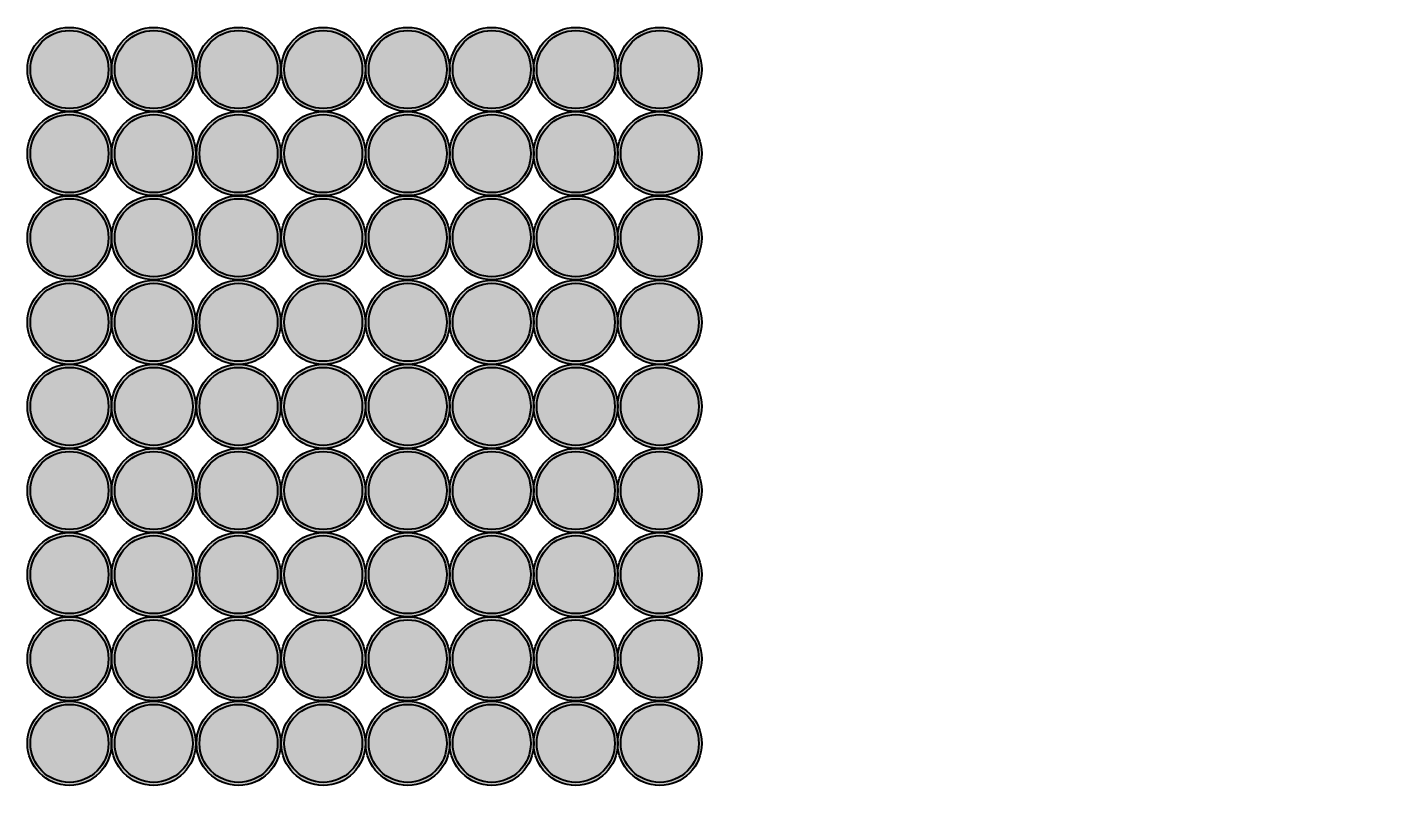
# Model space of a CAD drawing. Header units: inches. Extents: x 443 to 1254, y 273 to 817.
# Drawn here: x 697.2 to 753.2, y 643.1 to 674.1 of the extents above; entities that cross this region are included whole.
import ezdxf

# ---------------------------------------------------------------- set-up
doc = ezdxf.new("R2010")
doc.units = ezdxf.units.IN
doc.header["$MEASUREMENT"] = 0
doc.styles.get("Standard").update_dxf_attribs({"font": 'arial.ttf'})
doc.dimstyles.new('Annotative', dxfattribs={"dimscale": 0, "dimtxt": 25, "dimasz": 15, "dimexe": 0.18, "dimexo": 0.0625, "dimgap": 0.09, "dimtad": 0, "dimtih": 1, "dimtoh": 1, "dimdec": 4, "dimzin": 0, "dimdsep": 46, "dimtxsty": 'Standard', "dimcen": 0.09, "dimclrd": 1, "dimclre": 1, "dimclrt": 1, "dimadec": 0, "dimazin": 0, "dimtfac": 1, "dimtdec": 4, "dimtofl": 0, "dimtmove": 0, "dimatfit": 3, "dimfxl": 1, "dimtfillclr": 1, "dimtolj": 1, "dimtzin": 0, "dimarcsym": 0})

# ---------------------------------------------------------------- blocks, each defined once
blk = doc.blocks.new('*D8')
at = {"color": 1, "lineweight": -2, "transparency": 16777216}
for p, q in [((723.073, 770.533), (852.172, 770.533)), ((851.992, 755.533), (851.992, 676.6)), ((851.992, 571.942), (851.992, 650.875)), ((723.073, 556.942), (852.172, 556.942))]:
    blk.add_line(p, q, dxfattribs=at)
at = {"color": 1, "transparency": 16777216}
for points in [[(849.492, 755.533), (854.492, 755.533), (851.992, 770.533)], [(849.492, 571.942), (854.492, 571.942), (851.992, 556.942)]]:
    blk.add_solid(points, dxfattribs=at)
at = {"layer": 'Defpoints', "color": 0, "transparency": 16777216}
for p in [(723.011, 770.533), (723.011, 556.942), (851.992, 556.942)]:
    blk.add_point(p, dxfattribs=at)
at = {"color": 1, "transparency": 16777216, "insert": (851.992, 663.738), "char_height": 25, "attachment_point": 5}
blk.add_mtext('\\A1;213.5911', dxfattribs=at)

msp = doc.modelspace()

# ---------------------------------------------------------------- hatches: boundary and pattern name
h = msp.add_hatch(color=256)
h.dxf.hatch_style = 1
h.set_gradient(color1=(41, 49, 137), color2=(19, 103, 52), tint=1, name='INVCURVED')
h.paths.add_polyline_path([(697.15414, 672.37321, 1), (700.59414, 672.37321, 1)])
h.paths.add_polyline_path([(700.46914, 672.37321, -1), (697.27914, 672.37321, -1)], flags=16)
h = msp.add_hatch(color=256)
h.dxf.hatch_style = 1
h.set_gradient(color1=(242, 103, 34), color2=(248, 153, 30), tint=1)
h.paths.add_polyline_path([(700.46914, 672.37321, 1), (697.27914, 672.37321, 1)])
h = msp.add_hatch(color=256)
h.dxf.hatch_style = 1
h.set_gradient(color1=(41, 49, 137), color2=(19, 103, 52), tint=1, name='INVCURVED')
h.paths.add_polyline_path([(700.59787, 672.37321, 1), (704.03787, 672.37321, 1)])
h.paths.add_polyline_path([(703.91287, 672.37321, -1), (700.72287, 672.37321, -1)], flags=16)
h = msp.add_hatch(color=256)
h.dxf.hatch_style = 1
h.set_gradient(color1=(242, 103, 34), color2=(248, 153, 30), tint=1)
h.paths.add_polyline_path([(703.91287, 672.37321, 1), (700.72287, 672.37321, 1)])
h = msp.add_hatch(color=256)
h.dxf.hatch_style = 1
h.set_gradient(color1=(41, 49, 137), color2=(19, 103, 52), tint=1, name='INVCURVED')
h.paths.add_polyline_path([(704.06642, 672.37321, 1), (707.50642, 672.37321, 1)])
h.paths.add_polyline_path([(707.38142, 672.37321, -1), (704.19142, 672.37321, -1)], flags=16)
h = msp.add_hatch(color=256)
h.dxf.hatch_style = 1
h.set_gradient(color1=(242, 103, 34), color2=(248, 153, 30), tint=1)
h.paths.add_polyline_path([(707.38142, 672.37321, 1), (704.19142, 672.37321, 1)])
h = msp.add_hatch(color=256)
h.dxf.hatch_style = 1
h.set_gradient(color1=(41, 49, 137), color2=(19, 103, 52), tint=1, name='INVCURVED')
h.paths.add_polyline_path([(707.53261, 672.37321, 1), (710.97261, 672.37321, 1)])
h.paths.add_polyline_path([(710.84761, 672.37321, -1), (707.65761, 672.37321, -1)], flags=16)
h = msp.add_hatch(color=256)
h.dxf.hatch_style = 1
h.set_gradient(color1=(242, 103, 34), color2=(248, 153, 30), tint=1)
h.paths.add_polyline_path([(710.84761, 672.37321, 1), (707.65761, 672.37321, 1)])
h = msp.add_hatch(color=256)
h.dxf.hatch_style = 1
h.set_gradient(color1=(41, 49, 137), color2=(19, 103, 52), tint=1, name='INVCURVED')
h.paths.add_polyline_path([(710.98655, 672.37321, 1), (714.42655, 672.37321, 1)])
h.paths.add_polyline_path([(714.30155, 672.37321, -1), (711.11155, 672.37321, -1)], flags=16)
h = msp.add_hatch(color=256)
h.dxf.hatch_style = 1
h.set_gradient(color1=(242, 103, 34), color2=(248, 153, 30), tint=1)
h.paths.add_polyline_path([(714.30155, 672.37321, 1), (711.11155, 672.37321, 1)])
h = msp.add_hatch(color=256)
h.dxf.hatch_style = 1
h.set_gradient(color1=(41, 49, 137), color2=(19, 103, 52), tint=1, name='INVCURVED')
h.paths.add_polyline_path([(714.42131, 672.37321, 1), (717.86131, 672.37321, 1)])
h.paths.add_polyline_path([(717.73631, 672.37321, -1), (714.54631, 672.37321, -1)], flags=16)
h = msp.add_hatch(color=256)
h.dxf.hatch_style = 1
h.set_gradient(color1=(242, 103, 34), color2=(248, 153, 30), tint=1)
h.paths.add_polyline_path([(717.73631, 672.37321, 1), (714.54631, 672.37321, 1)])
h = msp.add_hatch(color=256)
h.dxf.hatch_style = 1
h.set_gradient(color1=(41, 49, 137), color2=(19, 103, 52), tint=1, name='INVCURVED')
h.paths.add_polyline_path([(717.85608, 672.37321, 1), (721.29608, 672.37321, 1)])
h.paths.add_polyline_path([(721.17108, 672.37321, -1), (717.98108, 672.37321, -1)], flags=16)
h = msp.add_hatch(color=256)
h.dxf.hatch_style = 1
h.set_gradient(color1=(242, 103, 34), color2=(248, 153, 30), tint=1)
h.paths.add_polyline_path([(721.17108, 672.37321, 1), (717.98108, 672.37321, 1)])
h = msp.add_hatch(color=256)
h.dxf.hatch_style = 1
h.set_gradient(color1=(41, 49, 137), color2=(19, 103, 52), tint=1, name='INVCURVED')
h.paths.add_polyline_path([(721.29067, 672.37321, 1), (724.73067, 672.37321, 1)])
h.paths.add_polyline_path([(724.60567, 672.37321, -1), (721.41567, 672.37321, -1)], flags=16)
h = msp.add_hatch(color=256)
h.dxf.hatch_style = 1
h.set_gradient(color1=(242, 103, 34), color2=(248, 153, 30), tint=1)
h.paths.add_polyline_path([(724.60567, 672.37321, 1), (721.41567, 672.37321, 1)])
h = msp.add_hatch(color=256)
h.dxf.hatch_style = 1
h.set_gradient(color1=(41, 49, 137), color2=(19, 103, 52), tint=1, name='INVCURVED')
h.paths.add_polyline_path([(697.15414, 668.93427, 1), (700.59414, 668.93427, 1)])
h.paths.add_polyline_path([(700.46914, 668.93427, -1), (697.27914, 668.93427, -1)], flags=16)
h = msp.add_hatch(color=256)
h.dxf.hatch_style = 1
h.set_gradient(color1=(41, 49, 137), color2=(19, 103, 52), tint=1, name='INVCURVED')
h.paths.add_polyline_path([(700.59787, 668.93427, 1), (704.03787, 668.93427, 1)])
h.paths.add_polyline_path([(703.91287, 668.93427, -1), (700.72287, 668.93427, -1)], flags=16)
h = msp.add_hatch(color=256)
h.dxf.hatch_style = 1
h.set_gradient(color1=(41, 49, 137), color2=(19, 103, 52), tint=1, name='INVCURVED')
h.paths.add_polyline_path([(704.06642, 668.93427, 1), (707.50642, 668.93427, 1)])
h.paths.add_polyline_path([(707.38142, 668.93427, -1), (704.19142, 668.93427, -1)], flags=16)
h = msp.add_hatch(color=256)
h.dxf.hatch_style = 1
h.set_gradient(color1=(41, 49, 137), color2=(19, 103, 52), tint=1, name='INVCURVED')
h.paths.add_polyline_path([(707.53261, 668.93427, 1), (710.97261, 668.93427, 1)])
h.paths.add_polyline_path([(710.84761, 668.93427, -1), (707.65761, 668.93427, -1)], flags=16)
h = msp.add_hatch(color=256)
h.dxf.hatch_style = 1
h.set_gradient(color1=(41, 49, 137), color2=(19, 103, 52), tint=1, name='INVCURVED')
h.paths.add_polyline_path([(710.98655, 668.93427, 1), (714.42655, 668.93427, 1)])
h.paths.add_polyline_path([(714.30155, 668.93427, -1), (711.11155, 668.93427, -1)], flags=16)
h = msp.add_hatch(color=256)
h.dxf.hatch_style = 1
h.set_gradient(color1=(41, 49, 137), color2=(19, 103, 52), tint=1, name='INVCURVED')
h.paths.add_polyline_path([(714.42131, 668.93427, 1), (717.86131, 668.93427, 1)])
h.paths.add_polyline_path([(717.73631, 668.93427, -1), (714.54631, 668.93427, -1)], flags=16)
h = msp.add_hatch(color=256)
h.dxf.hatch_style = 1
h.set_gradient(color1=(41, 49, 137), color2=(19, 103, 52), tint=1, name='INVCURVED')
h.paths.add_polyline_path([(717.85608, 668.93427, 1), (721.29608, 668.93427, 1)])
h.paths.add_polyline_path([(721.17108, 668.93427, -1), (717.98108, 668.93427, -1)], flags=16)
h = msp.add_hatch(color=256)
h.dxf.hatch_style = 1
h.set_gradient(color1=(41, 49, 137), color2=(19, 103, 52), tint=1, name='INVCURVED')
h.paths.add_polyline_path([(721.29067, 668.93427, 1), (724.73067, 668.93427, 1)])
h.paths.add_polyline_path([(724.60567, 668.93427, -1), (721.41567, 668.93427, -1)], flags=16)
h = msp.add_hatch(color=256)
h.dxf.hatch_style = 1
h.set_gradient(color1=(242, 103, 34), color2=(248, 153, 30), tint=1)
h.paths.add_polyline_path([(700.46914, 668.93427, 1), (697.27914, 668.93427, 1)])
h = msp.add_hatch(color=256)
h.dxf.hatch_style = 1
h.set_gradient(color1=(242, 103, 34), color2=(248, 153, 30), tint=1)
h.paths.add_polyline_path([(703.91287, 668.93427, 1), (700.72287, 668.93427, 1)])
h = msp.add_hatch(color=256)
h.dxf.hatch_style = 1
h.set_gradient(color1=(242, 103, 34), color2=(248, 153, 30), tint=1)
h.paths.add_polyline_path([(707.38142, 668.93427, 1), (704.19142, 668.93427, 1)])
h = msp.add_hatch(color=256)
h.dxf.hatch_style = 1
h.set_gradient(color1=(242, 103, 34), color2=(248, 153, 30), tint=1)
h.paths.add_polyline_path([(710.84761, 668.93427, 1), (707.65761, 668.93427, 1)])
h = msp.add_hatch(color=256)
h.dxf.hatch_style = 1
h.set_gradient(color1=(242, 103, 34), color2=(248, 153, 30), tint=1)
h.paths.add_polyline_path([(714.30155, 668.93427, 1), (711.11155, 668.93427, 1)])
h = msp.add_hatch(color=256)
h.dxf.hatch_style = 1
h.set_gradient(color1=(242, 103, 34), color2=(248, 153, 30), tint=1)
h.paths.add_polyline_path([(717.73631, 668.93427, 1), (714.54631, 668.93427, 1)])
h = msp.add_hatch(color=256)
h.dxf.hatch_style = 1
h.set_gradient(color1=(242, 103, 34), color2=(248, 153, 30), tint=1)
h.paths.add_polyline_path([(721.17108, 668.93427, 1), (717.98108, 668.93427, 1)])
h = msp.add_hatch(color=256)
h.dxf.hatch_style = 1
h.set_gradient(color1=(242, 103, 34), color2=(248, 153, 30), tint=1)
h.paths.add_polyline_path([(724.60567, 668.93427, 1), (721.41567, 668.93427, 1)])
h = msp.add_hatch(color=256)
h.dxf.hatch_style = 1
h.set_gradient(color1=(41, 49, 137), color2=(19, 103, 52), tint=1, name='INVCURVED')
h.paths.add_polyline_path([(697.15414, 665.49075, 1), (700.59414, 665.49075, 1)])
h.paths.add_polyline_path([(700.46914, 665.49075, -1), (697.27914, 665.49075, -1)], flags=16)
h = msp.add_hatch(color=256)
h.dxf.hatch_style = 1
h.set_gradient(color1=(242, 103, 34), color2=(248, 153, 30), tint=1)
h.paths.add_polyline_path([(700.46914, 665.49075, 1), (697.27914, 665.49075, 1)])
h = msp.add_hatch(color=256)
h.dxf.hatch_style = 1
h.set_gradient(color1=(41, 49, 137), color2=(19, 103, 52), tint=1, name='INVCURVED')
h.paths.add_polyline_path([(700.59787, 665.49075, 1), (704.03787, 665.49075, 1)])
h.paths.add_polyline_path([(703.91287, 665.49075, -1), (700.72287, 665.49075, -1)], flags=16)
h = msp.add_hatch(color=256)
h.dxf.hatch_style = 1
h.set_gradient(color1=(242, 103, 34), color2=(248, 153, 30), tint=1)
h.paths.add_polyline_path([(703.91287, 665.49075, 1), (700.72287, 665.49075, 1)])
h = msp.add_hatch(color=256)
h.dxf.hatch_style = 1
h.set_gradient(color1=(41, 49, 137), color2=(19, 103, 52), tint=1, name='INVCURVED')
h.paths.add_polyline_path([(704.06642, 665.49075, 1), (707.50642, 665.49075, 1)])
h.paths.add_polyline_path([(707.38142, 665.49075, -1), (704.19142, 665.49075, -1)], flags=16)
h = msp.add_hatch(color=256)
h.dxf.hatch_style = 1
h.set_gradient(color1=(242, 103, 34), color2=(248, 153, 30), tint=1)
h.paths.add_polyline_path([(707.38142, 665.49075, 1), (704.19142, 665.49075, 1)])
h = msp.add_hatch(color=256)
h.dxf.hatch_style = 1
h.set_gradient(color1=(41, 49, 137), color2=(19, 103, 52), tint=1, name='INVCURVED')
h.paths.add_polyline_path([(707.53261, 665.49075, 1), (710.97261, 665.49075, 1)])
h.paths.add_polyline_path([(710.84761, 665.49075, -1), (707.65761, 665.49075, -1)], flags=16)
h = msp.add_hatch(color=256)
h.dxf.hatch_style = 1
h.set_gradient(color1=(242, 103, 34), color2=(248, 153, 30), tint=1)
h.paths.add_polyline_path([(710.84761, 665.49075, 1), (707.65761, 665.49075, 1)])
h = msp.add_hatch(color=256)
h.dxf.hatch_style = 1
h.set_gradient(color1=(41, 49, 137), color2=(19, 103, 52), tint=1, name='INVCURVED')
h.paths.add_polyline_path([(710.98655, 665.49075, 1), (714.42655, 665.49075, 1)])
h.paths.add_polyline_path([(714.30155, 665.49075, -1), (711.11155, 665.49075, -1)], flags=16)
h = msp.add_hatch(color=256)
h.dxf.hatch_style = 1
h.set_gradient(color1=(242, 103, 34), color2=(248, 153, 30), tint=1)
h.paths.add_polyline_path([(714.30155, 665.49075, 1), (711.11155, 665.49075, 1)])
h = msp.add_hatch(color=256)
h.dxf.hatch_style = 1
h.set_gradient(color1=(41, 49, 137), color2=(19, 103, 52), tint=1, name='INVCURVED')
h.paths.add_polyline_path([(714.42131, 665.49075, 1), (717.86131, 665.49075, 1)])
h.paths.add_polyline_path([(717.73631, 665.49075, -1), (714.54631, 665.49075, -1)], flags=16)
h = msp.add_hatch(color=256)
h.dxf.hatch_style = 1
h.set_gradient(color1=(242, 103, 34), color2=(248, 153, 30), tint=1)
h.paths.add_polyline_path([(717.73631, 665.49075, 1), (714.54631, 665.49075, 1)])
h = msp.add_hatch(color=256)
h.dxf.hatch_style = 1
h.set_gradient(color1=(41, 49, 137), color2=(19, 103, 52), tint=1, name='INVCURVED')
h.paths.add_polyline_path([(717.85608, 665.49075, 1), (721.29608, 665.49075, 1)])
h.paths.add_polyline_path([(721.17108, 665.49075, -1), (717.98108, 665.49075, -1)], flags=16)
h = msp.add_hatch(color=256)
h.dxf.hatch_style = 1
h.set_gradient(color1=(242, 103, 34), color2=(248, 153, 30), tint=1)
h.paths.add_polyline_path([(721.17108, 665.49075, 1), (717.98108, 665.49075, 1)])
h = msp.add_hatch(color=256)
h.dxf.hatch_style = 1
h.set_gradient(color1=(41, 49, 137), color2=(19, 103, 52), tint=1, name='INVCURVED')
h.paths.add_polyline_path([(721.29067, 665.49075, 1), (724.73067, 665.49075, 1)])
h.paths.add_polyline_path([(724.60567, 665.49075, -1), (721.41567, 665.49075, -1)], flags=16)
h = msp.add_hatch(color=256)
h.dxf.hatch_style = 1
h.set_gradient(color1=(242, 103, 34), color2=(248, 153, 30), tint=1)
h.paths.add_polyline_path([(724.60567, 665.49075, 1), (721.41567, 665.49075, 1)])
h = msp.add_hatch(color=256)
h.dxf.hatch_style = 1
h.set_gradient(color1=(41, 49, 137), color2=(19, 103, 52), tint=1, name='INVCURVED')
h.paths.add_polyline_path([(697.15414, 662.03339, 1), (700.59414, 662.03339, 1)])
h.paths.add_polyline_path([(700.46914, 662.03339, -1), (697.27914, 662.03339, -1)], flags=16)
h = msp.add_hatch(color=256)
h.dxf.hatch_style = 1
h.set_gradient(color1=(242, 103, 34), color2=(248, 153, 30), tint=1)
h.paths.add_polyline_path([(700.46914, 662.03339, 1), (697.27914, 662.03339, 1)])
h = msp.add_hatch(color=256)
h.dxf.hatch_style = 1
h.set_gradient(color1=(41, 49, 137), color2=(19, 103, 52), tint=1, name='INVCURVED')
h.paths.add_polyline_path([(700.59787, 662.03339, 1), (704.03787, 662.03339, 1)])
h.paths.add_polyline_path([(703.91287, 662.03339, -1), (700.72287, 662.03339, -1)], flags=16)
h = msp.add_hatch(color=256)
h.dxf.hatch_style = 1
h.set_gradient(color1=(242, 103, 34), color2=(248, 153, 30), tint=1)
h.paths.add_polyline_path([(703.91287, 662.03339, 1), (700.72287, 662.03339, 1)])
h = msp.add_hatch(color=256)
h.dxf.hatch_style = 1
h.set_gradient(color1=(41, 49, 137), color2=(19, 103, 52), tint=1, name='INVCURVED')
h.paths.add_polyline_path([(704.06642, 662.03339, 1), (707.50642, 662.03339, 1)])
h.paths.add_polyline_path([(707.38142, 662.03339, -1), (704.19142, 662.03339, -1)], flags=16)
h = msp.add_hatch(color=256)
h.dxf.hatch_style = 1
h.set_gradient(color1=(242, 103, 34), color2=(248, 153, 30), tint=1)
h.paths.add_polyline_path([(707.38142, 662.03339, 1), (704.19142, 662.03339, 1)])
h = msp.add_hatch(color=256)
h.dxf.hatch_style = 1
h.set_gradient(color1=(41, 49, 137), color2=(19, 103, 52), tint=1, name='INVCURVED')
h.paths.add_polyline_path([(707.53261, 662.03339, 1), (710.97261, 662.03339, 1)])
h.paths.add_polyline_path([(710.84761, 662.03339, -1), (707.65761, 662.03339, -1)], flags=16)
h = msp.add_hatch(color=256)
h.dxf.hatch_style = 1
h.set_gradient(color1=(242, 103, 34), color2=(248, 153, 30), tint=1)
h.paths.add_polyline_path([(710.84761, 662.03339, 1), (707.65761, 662.03339, 1)])
h = msp.add_hatch(color=256)
h.dxf.hatch_style = 1
h.set_gradient(color1=(41, 49, 137), color2=(19, 103, 52), tint=1, name='INVCURVED')
h.paths.add_polyline_path([(710.98655, 662.03339, 1), (714.42655, 662.03339, 1)])
h.paths.add_polyline_path([(714.30155, 662.03339, -1), (711.11155, 662.03339, -1)], flags=16)
h = msp.add_hatch(color=256)
h.dxf.hatch_style = 1
h.set_gradient(color1=(242, 103, 34), color2=(248, 153, 30), tint=1)
h.paths.add_polyline_path([(714.30155, 662.03339, 1), (711.11155, 662.03339, 1)])
h = msp.add_hatch(color=256)
h.dxf.hatch_style = 1
h.set_gradient(color1=(41, 49, 137), color2=(19, 103, 52), tint=1, name='INVCURVED')
h.paths.add_polyline_path([(714.42131, 662.03339, 1), (717.86131, 662.03339, 1)])
h.paths.add_polyline_path([(717.73631, 662.03339, -1), (714.54631, 662.03339, -1)], flags=16)
h = msp.add_hatch(color=256)
h.dxf.hatch_style = 1
h.set_gradient(color1=(242, 103, 34), color2=(248, 153, 30), tint=1)
h.paths.add_polyline_path([(717.73631, 662.03339, 1), (714.54631, 662.03339, 1)])
h = msp.add_hatch(color=256)
h.dxf.hatch_style = 1
h.set_gradient(color1=(41, 49, 137), color2=(19, 103, 52), tint=1, name='INVCURVED')
h.paths.add_polyline_path([(717.85608, 662.03339, 1), (721.29608, 662.03339, 1)])
h.paths.add_polyline_path([(721.17108, 662.03339, -1), (717.98108, 662.03339, -1)], flags=16)
h = msp.add_hatch(color=256)
h.dxf.hatch_style = 1
h.set_gradient(color1=(242, 103, 34), color2=(248, 153, 30), tint=1)
h.paths.add_polyline_path([(721.17108, 662.03339, 1), (717.98108, 662.03339, 1)])
h = msp.add_hatch(color=256)
h.dxf.hatch_style = 1
h.set_gradient(color1=(41, 49, 137), color2=(19, 103, 52), tint=1, name='INVCURVED')
h.paths.add_polyline_path([(721.29067, 662.03339, 1), (724.73067, 662.03339, 1)])
h.paths.add_polyline_path([(724.60567, 662.03339, -1), (721.41567, 662.03339, -1)], flags=16)
h = msp.add_hatch(color=256)
h.dxf.hatch_style = 1
h.set_gradient(color1=(242, 103, 34), color2=(248, 153, 30), tint=1)
h.paths.add_polyline_path([(724.60567, 662.03339, 1), (721.41567, 662.03339, 1)])
h = msp.add_hatch(color=256)
h.dxf.hatch_style = 1
h.set_gradient(color1=(41, 49, 137), color2=(19, 103, 52), tint=1, name='INVCURVED')
h.paths.add_polyline_path([(697.15414, 658.59753, 1), (700.59414, 658.59753, 1)])
h.paths.add_polyline_path([(700.46914, 658.59753, -1), (697.27914, 658.59753, -1)], flags=16)
h = msp.add_hatch(color=256)
h.dxf.hatch_style = 1
h.set_gradient(color1=(242, 103, 34), color2=(248, 153, 30), tint=1)
h.paths.add_polyline_path([(700.46914, 658.59753, 1), (697.27914, 658.59753, 1)])
h = msp.add_hatch(color=256)
h.dxf.hatch_style = 1
h.set_gradient(color1=(41, 49, 137), color2=(19, 103, 52), tint=1, name='INVCURVED')
h.paths.add_polyline_path([(700.59787, 658.59753, 1), (704.03787, 658.59753, 1)])
h.paths.add_polyline_path([(703.91287, 658.59753, -1), (700.72287, 658.59753, -1)], flags=16)
h = msp.add_hatch(color=256)
h.dxf.hatch_style = 1
h.set_gradient(color1=(242, 103, 34), color2=(248, 153, 30), tint=1)
h.paths.add_polyline_path([(703.91287, 658.59753, 1), (700.72287, 658.59753, 1)])
h = msp.add_hatch(color=256)
h.dxf.hatch_style = 1
h.set_gradient(color1=(41, 49, 137), color2=(19, 103, 52), tint=1, name='INVCURVED')
h.paths.add_polyline_path([(704.06642, 658.59753, 1), (707.50642, 658.59753, 1)])
h.paths.add_polyline_path([(707.38142, 658.59753, -1), (704.19142, 658.59753, -1)], flags=16)
h = msp.add_hatch(color=256)
h.dxf.hatch_style = 1
h.set_gradient(color1=(242, 103, 34), color2=(248, 153, 30), tint=1)
h.paths.add_polyline_path([(707.38142, 658.59753, 1), (704.19142, 658.59753, 1)])
h = msp.add_hatch(color=256)
h.dxf.hatch_style = 1
h.set_gradient(color1=(41, 49, 137), color2=(19, 103, 52), tint=1, name='INVCURVED')
h.paths.add_polyline_path([(707.53261, 658.59753, 1), (710.97261, 658.59753, 1)])
h.paths.add_polyline_path([(710.84761, 658.59753, -1), (707.65761, 658.59753, -1)], flags=16)
h = msp.add_hatch(color=256)
h.dxf.hatch_style = 1
h.set_gradient(color1=(242, 103, 34), color2=(248, 153, 30), tint=1)
h.paths.add_polyline_path([(710.84761, 658.59753, 1), (707.65761, 658.59753, 1)])
h = msp.add_hatch(color=256)
h.dxf.hatch_style = 1
h.set_gradient(color1=(41, 49, 137), color2=(19, 103, 52), tint=1, name='INVCURVED')
h.paths.add_polyline_path([(710.98655, 658.59753, 1), (714.42655, 658.59753, 1)])
h.paths.add_polyline_path([(714.30155, 658.59753, -1), (711.11155, 658.59753, -1)], flags=16)
h = msp.add_hatch(color=256)
h.dxf.hatch_style = 1
h.set_gradient(color1=(242, 103, 34), color2=(248, 153, 30), tint=1)
h.paths.add_polyline_path([(714.30155, 658.59753, 1), (711.11155, 658.59753, 1)])
h = msp.add_hatch(color=256)
h.dxf.hatch_style = 1
h.set_gradient(color1=(41, 49, 137), color2=(19, 103, 52), tint=1, name='INVCURVED')
h.paths.add_polyline_path([(714.42131, 658.59753, 1), (717.86131, 658.59753, 1)])
h.paths.add_polyline_path([(717.73631, 658.59753, -1), (714.54631, 658.59753, -1)], flags=16)
h = msp.add_hatch(color=256)
h.dxf.hatch_style = 1
h.set_gradient(color1=(242, 103, 34), color2=(248, 153, 30), tint=1)
h.paths.add_polyline_path([(717.73631, 658.59753, 1), (714.54631, 658.59753, 1)])
h = msp.add_hatch(color=256)
h.dxf.hatch_style = 1
h.set_gradient(color1=(41, 49, 137), color2=(19, 103, 52), tint=1, name='INVCURVED')
h.paths.add_polyline_path([(717.85608, 658.59753, 1), (721.29608, 658.59753, 1)])
h.paths.add_polyline_path([(721.17108, 658.59753, -1), (717.98108, 658.59753, -1)], flags=16)
h = msp.add_hatch(color=256)
h.dxf.hatch_style = 1
h.set_gradient(color1=(242, 103, 34), color2=(248, 153, 30), tint=1)
h.paths.add_polyline_path([(721.17108, 658.59753, 1), (717.98108, 658.59753, 1)])
h = msp.add_hatch(color=256)
h.dxf.hatch_style = 1
h.set_gradient(color1=(41, 49, 137), color2=(19, 103, 52), tint=1, name='INVCURVED')
h.paths.add_polyline_path([(721.29067, 658.59753, 1), (724.73067, 658.59753, 1)])
h.paths.add_polyline_path([(724.60567, 658.59753, -1), (721.41567, 658.59753, -1)], flags=16)
h = msp.add_hatch(color=256)
h.dxf.hatch_style = 1
h.set_gradient(color1=(242, 103, 34), color2=(248, 153, 30), tint=1)
h.paths.add_polyline_path([(724.60567, 658.59753, 1), (721.41567, 658.59753, 1)])
h = msp.add_hatch(color=256)
h.dxf.hatch_style = 1
h.set_gradient(color1=(41, 49, 137), color2=(19, 103, 52), tint=1, name='INVCURVED')
h.paths.add_polyline_path([(697.15414, 655.15498, 1), (700.59414, 655.15498, 1)])
h.paths.add_polyline_path([(700.46914, 655.15498, -1), (697.27914, 655.15498, -1)], flags=16)
h = msp.add_hatch(color=256)
h.dxf.hatch_style = 1
h.set_gradient(color1=(242, 103, 34), color2=(248, 153, 30), tint=1)
h.paths.add_polyline_path([(700.46914, 655.15498, 1), (697.27914, 655.15498, 1)])
h = msp.add_hatch(color=256)
h.dxf.hatch_style = 1
h.set_gradient(color1=(41, 49, 137), color2=(19, 103, 52), tint=1, name='INVCURVED')
h.paths.add_polyline_path([(700.59787, 655.15498, 1), (704.03787, 655.15498, 1)])
h.paths.add_polyline_path([(703.91287, 655.15498, -1), (700.72287, 655.15498, -1)], flags=16)
h = msp.add_hatch(color=256)
h.dxf.hatch_style = 1
h.set_gradient(color1=(242, 103, 34), color2=(248, 153, 30), tint=1)
h.paths.add_polyline_path([(703.91287, 655.15498, 1), (700.72287, 655.15498, 1)])
h = msp.add_hatch(color=256)
h.dxf.hatch_style = 1
h.set_gradient(color1=(41, 49, 137), color2=(19, 103, 52), tint=1, name='INVCURVED')
h.paths.add_polyline_path([(704.06642, 655.15498, 1), (707.50642, 655.15498, 1)])
h.paths.add_polyline_path([(707.38142, 655.15498, -1), (704.19142, 655.15498, -1)], flags=16)
h = msp.add_hatch(color=256)
h.dxf.hatch_style = 1
h.set_gradient(color1=(242, 103, 34), color2=(248, 153, 30), tint=1)
h.paths.add_polyline_path([(707.38142, 655.15498, 1), (704.19142, 655.15498, 1)])
h = msp.add_hatch(color=256)
h.dxf.hatch_style = 1
h.set_gradient(color1=(41, 49, 137), color2=(19, 103, 52), tint=1, name='INVCURVED')
h.paths.add_polyline_path([(707.53261, 655.15498, 1), (710.97261, 655.15498, 1)])
h.paths.add_polyline_path([(710.84761, 655.15498, -1), (707.65761, 655.15498, -1)], flags=16)
h = msp.add_hatch(color=256)
h.dxf.hatch_style = 1
h.set_gradient(color1=(242, 103, 34), color2=(248, 153, 30), tint=1)
h.paths.add_polyline_path([(710.84761, 655.15498, 1), (707.65761, 655.15498, 1)])
h = msp.add_hatch(color=256)
h.dxf.hatch_style = 1
h.set_gradient(color1=(41, 49, 137), color2=(19, 103, 52), tint=1, name='INVCURVED')
h.paths.add_polyline_path([(710.98655, 655.15498, 1), (714.42655, 655.15498, 1)])
h.paths.add_polyline_path([(714.30155, 655.15498, -1), (711.11155, 655.15498, -1)], flags=16)
h = msp.add_hatch(color=256)
h.dxf.hatch_style = 1
h.set_gradient(color1=(242, 103, 34), color2=(248, 153, 30), tint=1)
h.paths.add_polyline_path([(714.30155, 655.15498, 1), (711.11155, 655.15498, 1)])
h = msp.add_hatch(color=256)
h.dxf.hatch_style = 1
h.set_gradient(color1=(41, 49, 137), color2=(19, 103, 52), tint=1, name='INVCURVED')
h.paths.add_polyline_path([(714.42131, 655.15498, 1), (717.86131, 655.15498, 1)])
h.paths.add_polyline_path([(717.73631, 655.15498, -1), (714.54631, 655.15498, -1)], flags=16)
h = msp.add_hatch(color=256)
h.dxf.hatch_style = 1
h.set_gradient(color1=(242, 103, 34), color2=(248, 153, 30), tint=1)
h.paths.add_polyline_path([(717.73631, 655.15498, 1), (714.54631, 655.15498, 1)])
h = msp.add_hatch(color=256)
h.dxf.hatch_style = 1
h.set_gradient(color1=(41, 49, 137), color2=(19, 103, 52), tint=1, name='INVCURVED')
h.paths.add_polyline_path([(717.85608, 655.15498, 1), (721.29608, 655.15498, 1)])
h.paths.add_polyline_path([(721.17108, 655.15498, -1), (717.98108, 655.15498, -1)], flags=16)
h = msp.add_hatch(color=256)
h.dxf.hatch_style = 1
h.set_gradient(color1=(242, 103, 34), color2=(248, 153, 30), tint=1)
h.paths.add_polyline_path([(721.17108, 655.15498, 1), (717.98108, 655.15498, 1)])
h = msp.add_hatch(color=256)
h.dxf.hatch_style = 1
h.set_gradient(color1=(41, 49, 137), color2=(19, 103, 52), tint=1, name='INVCURVED')
h.paths.add_polyline_path([(721.29067, 655.15498, 1), (724.73067, 655.15498, 1)])
h.paths.add_polyline_path([(724.60567, 655.15498, -1), (721.41567, 655.15498, -1)], flags=16)
h = msp.add_hatch(color=256)
h.dxf.hatch_style = 1
h.set_gradient(color1=(242, 103, 34), color2=(248, 153, 30), tint=1)
h.paths.add_polyline_path([(724.60567, 655.15498, 1), (721.41567, 655.15498, 1)])
h = msp.add_hatch(color=256)
h.dxf.hatch_style = 1
h.set_gradient(color1=(41, 49, 137), color2=(19, 103, 52), tint=1, name='INVCURVED')
h.paths.add_polyline_path([(697.15414, 651.71604, 1), (700.59414, 651.71604, 1)])
h.paths.add_polyline_path([(700.46914, 651.71604, -1), (697.27914, 651.71604, -1)], flags=16)
h = msp.add_hatch(color=256)
h.dxf.hatch_style = 1
h.set_gradient(color1=(242, 103, 34), color2=(248, 153, 30), tint=1)
h.paths.add_polyline_path([(700.46914, 651.71604, 1), (697.27914, 651.71604, 1)])
h = msp.add_hatch(color=256)
h.dxf.hatch_style = 1
h.set_gradient(color1=(41, 49, 137), color2=(19, 103, 52), tint=1, name='INVCURVED')
h.paths.add_polyline_path([(700.59787, 651.71604, 1), (704.03787, 651.71604, 1)])
h.paths.add_polyline_path([(703.91287, 651.71604, -1), (700.72287, 651.71604, -1)], flags=16)
h = msp.add_hatch(color=256)
h.dxf.hatch_style = 1
h.set_gradient(color1=(242, 103, 34), color2=(248, 153, 30), tint=1)
h.paths.add_polyline_path([(703.91287, 651.71604, 1), (700.72287, 651.71604, 1)])
h = msp.add_hatch(color=256)
h.dxf.hatch_style = 1
h.set_gradient(color1=(41, 49, 137), color2=(19, 103, 52), tint=1, name='INVCURVED')
h.paths.add_polyline_path([(704.06642, 651.71604, 1), (707.50642, 651.71604, 1)])
h.paths.add_polyline_path([(707.38142, 651.71604, -1), (704.19142, 651.71604, -1)], flags=16)
h = msp.add_hatch(color=256)
h.dxf.hatch_style = 1
h.set_gradient(color1=(242, 103, 34), color2=(248, 153, 30), tint=1)
h.paths.add_polyline_path([(707.38142, 651.71604, 1), (704.19142, 651.71604, 1)])
h = msp.add_hatch(color=256)
h.dxf.hatch_style = 1
h.set_gradient(color1=(41, 49, 137), color2=(19, 103, 52), tint=1, name='INVCURVED')
h.paths.add_polyline_path([(707.53261, 651.71604, 1), (710.97261, 651.71604, 1)])
h.paths.add_polyline_path([(710.84761, 651.71604, -1), (707.65761, 651.71604, -1)], flags=16)
h = msp.add_hatch(color=256)
h.dxf.hatch_style = 1
h.set_gradient(color1=(242, 103, 34), color2=(248, 153, 30), tint=1)
h.paths.add_polyline_path([(710.84761, 651.71604, 1), (707.65761, 651.71604, 1)])
h = msp.add_hatch(color=256)
h.dxf.hatch_style = 1
h.set_gradient(color1=(41, 49, 137), color2=(19, 103, 52), tint=1, name='INVCURVED')
h.paths.add_polyline_path([(710.98655, 651.71604, 1), (714.42655, 651.71604, 1)])
h.paths.add_polyline_path([(714.30155, 651.71604, -1), (711.11155, 651.71604, -1)], flags=16)
h = msp.add_hatch(color=256)
h.dxf.hatch_style = 1
h.set_gradient(color1=(242, 103, 34), color2=(248, 153, 30), tint=1)
h.paths.add_polyline_path([(714.30155, 651.71604, 1), (711.11155, 651.71604, 1)])
h = msp.add_hatch(color=256)
h.dxf.hatch_style = 1
h.set_gradient(color1=(41, 49, 137), color2=(19, 103, 52), tint=1, name='INVCURVED')
h.paths.add_polyline_path([(714.42131, 651.71604, 1), (717.86131, 651.71604, 1)])
h.paths.add_polyline_path([(717.73631, 651.71604, -1), (714.54631, 651.71604, -1)], flags=16)
h = msp.add_hatch(color=256)
h.dxf.hatch_style = 1
h.set_gradient(color1=(242, 103, 34), color2=(248, 153, 30), tint=1)
h.paths.add_polyline_path([(717.73631, 651.71604, 1), (714.54631, 651.71604, 1)])
h = msp.add_hatch(color=256)
h.dxf.hatch_style = 1
h.set_gradient(color1=(41, 49, 137), color2=(19, 103, 52), tint=1, name='INVCURVED')
h.paths.add_polyline_path([(717.85608, 651.71604, 1), (721.29608, 651.71604, 1)])
h.paths.add_polyline_path([(721.17108, 651.71604, -1), (717.98108, 651.71604, -1)], flags=16)
h = msp.add_hatch(color=256)
h.dxf.hatch_style = 1
h.set_gradient(color1=(242, 103, 34), color2=(248, 153, 30), tint=1)
h.paths.add_polyline_path([(721.17108, 651.71604, 1), (717.98108, 651.71604, 1)])
h = msp.add_hatch(color=256)
h.dxf.hatch_style = 1
h.set_gradient(color1=(41, 49, 137), color2=(19, 103, 52), tint=1, name='INVCURVED')
h.paths.add_polyline_path([(721.29067, 651.71604, 1), (724.73067, 651.71604, 1)])
h.paths.add_polyline_path([(724.60567, 651.71604, -1), (721.41567, 651.71604, -1)], flags=16)
h = msp.add_hatch(color=256)
h.dxf.hatch_style = 1
h.set_gradient(color1=(242, 103, 34), color2=(248, 153, 30), tint=1)
h.paths.add_polyline_path([(724.60567, 651.71604, 1), (721.41567, 651.71604, 1)])
h = msp.add_hatch(color=256)
h.dxf.hatch_style = 1
h.set_gradient(color1=(41, 49, 137), color2=(19, 103, 52), tint=1, name='INVCURVED')
h.paths.add_polyline_path([(697.15414, 648.27251, 1), (700.59414, 648.27251, 1)])
h.paths.add_polyline_path([(700.46914, 648.27251, -1), (697.27914, 648.27251, -1)], flags=16)
h = msp.add_hatch(color=256)
h.dxf.hatch_style = 1
h.set_gradient(color1=(41, 49, 137), color2=(19, 103, 52), tint=1, name='INVCURVED')
h.paths.add_polyline_path([(700.59787, 648.27251, 1), (704.03787, 648.27251, 1)])
h.paths.add_polyline_path([(703.91287, 648.27251, -1), (700.72287, 648.27251, -1)], flags=16)
h = msp.add_hatch(color=256)
h.dxf.hatch_style = 1
h.set_gradient(color1=(41, 49, 137), color2=(19, 103, 52), tint=1, name='INVCURVED')
h.paths.add_polyline_path([(704.06642, 648.27251, 1), (707.50642, 648.27251, 1)])
h.paths.add_polyline_path([(707.38142, 648.27251, -1), (704.19142, 648.27251, -1)], flags=16)
h = msp.add_hatch(color=256)
h.dxf.hatch_style = 1
h.set_gradient(color1=(41, 49, 137), color2=(19, 103, 52), tint=1, name='INVCURVED')
h.paths.add_polyline_path([(707.53261, 648.27251, 1), (710.97261, 648.27251, 1)])
h.paths.add_polyline_path([(710.84761, 648.27251, -1), (707.65761, 648.27251, -1)], flags=16)
h = msp.add_hatch(color=256)
h.dxf.hatch_style = 1
h.set_gradient(color1=(41, 49, 137), color2=(19, 103, 52), tint=1, name='INVCURVED')
h.paths.add_polyline_path([(710.98655, 648.27251, 1), (714.42655, 648.27251, 1)])
h.paths.add_polyline_path([(714.30155, 648.27251, -1), (711.11155, 648.27251, -1)], flags=16)
h = msp.add_hatch(color=256)
h.dxf.hatch_style = 1
h.set_gradient(color1=(41, 49, 137), color2=(19, 103, 52), tint=1, name='INVCURVED')
h.paths.add_polyline_path([(714.42131, 648.27251, 1), (717.86131, 648.27251, 1)])
h.paths.add_polyline_path([(717.73631, 648.27251, -1), (714.54631, 648.27251, -1)], flags=16)
h = msp.add_hatch(color=256)
h.dxf.hatch_style = 1
h.set_gradient(color1=(41, 49, 137), color2=(19, 103, 52), tint=1, name='INVCURVED')
h.paths.add_polyline_path([(717.85608, 648.27251, 1), (721.29608, 648.27251, 1)])
h.paths.add_polyline_path([(721.17108, 648.27251, -1), (717.98108, 648.27251, -1)], flags=16)
h = msp.add_hatch(color=256)
h.dxf.hatch_style = 1
h.set_gradient(color1=(41, 49, 137), color2=(19, 103, 52), tint=1, name='INVCURVED')
h.paths.add_polyline_path([(721.29067, 648.27251, 1), (724.73067, 648.27251, 1)])
h.paths.add_polyline_path([(724.60567, 648.27251, -1), (721.41567, 648.27251, -1)], flags=16)
h = msp.add_hatch(color=256)
h.dxf.hatch_style = 1
h.set_gradient(color1=(242, 103, 34), color2=(248, 153, 30), tint=1)
h.paths.add_polyline_path([(700.46914, 648.27251, 1), (697.27914, 648.27251, 1)])
h = msp.add_hatch(color=256)
h.dxf.hatch_style = 1
h.set_gradient(color1=(242, 103, 34), color2=(248, 153, 30), tint=1)
h.paths.add_polyline_path([(703.91287, 648.27251, 1), (700.72287, 648.27251, 1)])
h = msp.add_hatch(color=256)
h.dxf.hatch_style = 1
h.set_gradient(color1=(242, 103, 34), color2=(248, 153, 30), tint=1)
h.paths.add_polyline_path([(707.38142, 648.27251, 1), (704.19142, 648.27251, 1)])
h = msp.add_hatch(color=256)
h.dxf.hatch_style = 1
h.set_gradient(color1=(242, 103, 34), color2=(248, 153, 30), tint=1)
h.paths.add_polyline_path([(710.84761, 648.27251, 1), (707.65761, 648.27251, 1)])
h = msp.add_hatch(color=256)
h.dxf.hatch_style = 1
h.set_gradient(color1=(242, 103, 34), color2=(248, 153, 30), tint=1)
h.paths.add_polyline_path([(714.30155, 648.27251, 1), (711.11155, 648.27251, 1)])
h = msp.add_hatch(color=256)
h.dxf.hatch_style = 1
h.set_gradient(color1=(242, 103, 34), color2=(248, 153, 30), tint=1)
h.paths.add_polyline_path([(717.73631, 648.27251, 1), (714.54631, 648.27251, 1)])
h = msp.add_hatch(color=256)
h.dxf.hatch_style = 1
h.set_gradient(color1=(242, 103, 34), color2=(248, 153, 30), tint=1)
h.paths.add_polyline_path([(721.17108, 648.27251, 1), (717.98108, 648.27251, 1)])
h = msp.add_hatch(color=256)
h.dxf.hatch_style = 1
h.set_gradient(color1=(242, 103, 34), color2=(248, 153, 30), tint=1)
h.paths.add_polyline_path([(724.60567, 648.27251, 1), (721.41567, 648.27251, 1)])
h = msp.add_hatch(color=256)
h.dxf.hatch_style = 1
h.set_gradient(color1=(41, 49, 137), color2=(19, 103, 52), tint=1, name='INVCURVED')
h.paths.add_polyline_path([(697.15414, 644.81516, 1), (700.59414, 644.81516, 1)])
h.paths.add_polyline_path([(700.46914, 644.81516, -1), (697.27914, 644.81516, -1)], flags=16)
h = msp.add_hatch(color=256)
h.dxf.hatch_style = 1
h.set_gradient(color1=(41, 49, 137), color2=(19, 103, 52), tint=1, name='INVCURVED')
h.paths.add_polyline_path([(700.59787, 644.81516, 1), (704.03787, 644.81516, 1)])
h.paths.add_polyline_path([(703.91287, 644.81516, -1), (700.72287, 644.81516, -1)], flags=16)
h = msp.add_hatch(color=256)
h.dxf.hatch_style = 1
h.set_gradient(color1=(41, 49, 137), color2=(19, 103, 52), tint=1, name='INVCURVED')
h.paths.add_polyline_path([(704.06642, 644.81516, 1), (707.50642, 644.81516, 1)])
h.paths.add_polyline_path([(707.38142, 644.81516, -1), (704.19142, 644.81516, -1)], flags=16)
h = msp.add_hatch(color=256)
h.dxf.hatch_style = 1
h.set_gradient(color1=(41, 49, 137), color2=(19, 103, 52), tint=1, name='INVCURVED')
h.paths.add_polyline_path([(707.53261, 644.81516, 1), (710.97261, 644.81516, 1)])
h.paths.add_polyline_path([(710.84761, 644.81516, -1), (707.65761, 644.81516, -1)], flags=16)
h = msp.add_hatch(color=256)
h.dxf.hatch_style = 1
h.set_gradient(color1=(41, 49, 137), color2=(19, 103, 52), tint=1, name='INVCURVED')
h.paths.add_polyline_path([(710.98655, 644.81516, 1), (714.42655, 644.81516, 1)])
h.paths.add_polyline_path([(714.30155, 644.81516, -1), (711.11155, 644.81516, -1)], flags=16)
h = msp.add_hatch(color=256)
h.dxf.hatch_style = 1
h.set_gradient(color1=(41, 49, 137), color2=(19, 103, 52), tint=1, name='INVCURVED')
h.paths.add_polyline_path([(714.42131, 644.81516, 1), (717.86131, 644.81516, 1)])
h.paths.add_polyline_path([(717.73631, 644.81516, -1), (714.54631, 644.81516, -1)], flags=16)
h = msp.add_hatch(color=256)
h.dxf.hatch_style = 1
h.set_gradient(color1=(41, 49, 137), color2=(19, 103, 52), tint=1, name='INVCURVED')
h.paths.add_polyline_path([(717.85608, 644.81516, 1), (721.29608, 644.81516, 1)])
h.paths.add_polyline_path([(721.17108, 644.81516, -1), (717.98108, 644.81516, -1)], flags=16)
h = msp.add_hatch(color=256)
h.dxf.hatch_style = 1
h.set_gradient(color1=(41, 49, 137), color2=(19, 103, 52), tint=1, name='INVCURVED')
h.paths.add_polyline_path([(721.29067, 644.81516, 1), (724.73067, 644.81516, 1)])
h.paths.add_polyline_path([(724.60567, 644.81516, -1), (721.41567, 644.81516, -1)], flags=16)
h = msp.add_hatch(color=256)
h.dxf.hatch_style = 1
h.set_gradient(color1=(242, 103, 34), color2=(248, 153, 30), tint=1)
h.paths.add_polyline_path([(700.46914, 644.81516, 1), (697.27914, 644.81516, 1)])
h = msp.add_hatch(color=256)
h.dxf.hatch_style = 1
h.set_gradient(color1=(242, 103, 34), color2=(248, 153, 30), tint=1)
h.paths.add_polyline_path([(703.91287, 644.81516, 1), (700.72287, 644.81516, 1)])
h = msp.add_hatch(color=256)
h.dxf.hatch_style = 1
h.set_gradient(color1=(242, 103, 34), color2=(248, 153, 30), tint=1)
h.paths.add_polyline_path([(707.38142, 644.81516, 1), (704.19142, 644.81516, 1)])
h = msp.add_hatch(color=256)
h.dxf.hatch_style = 1
h.set_gradient(color1=(242, 103, 34), color2=(248, 153, 30), tint=1)
h.paths.add_polyline_path([(710.84761, 644.81516, 1), (707.65761, 644.81516, 1)])
h = msp.add_hatch(color=256)
h.dxf.hatch_style = 1
h.set_gradient(color1=(242, 103, 34), color2=(248, 153, 30), tint=1)
h.paths.add_polyline_path([(714.30155, 644.81516, 1), (711.11155, 644.81516, 1)])
h = msp.add_hatch(color=256)
h.dxf.hatch_style = 1
h.set_gradient(color1=(242, 103, 34), color2=(248, 153, 30), tint=1)
h.paths.add_polyline_path([(717.73631, 644.81516, 1), (714.54631, 644.81516, 1)])
h = msp.add_hatch(color=256)
h.dxf.hatch_style = 1
h.set_gradient(color1=(242, 103, 34), color2=(248, 153, 30), tint=1)
h.paths.add_polyline_path([(721.17108, 644.81516, 1), (717.98108, 644.81516, 1)])
h = msp.add_hatch(color=256)
h.dxf.hatch_style = 1
h.set_gradient(color1=(242, 103, 34), color2=(248, 153, 30), tint=1)
h.paths.add_polyline_path([(724.60567, 644.81516, 1), (721.41567, 644.81516, 1)])

# ---------------------------------------------------------------- linework, layer by layer
for centre, radius in [((698.87414, 672.37321), 1.72), ((698.87414, 672.37321), 1.595), ((702.31787, 672.37321), 1.72), ((702.31787, 672.37321), 1.595), ((705.78642, 672.37321), 1.72), ((705.78642, 672.37321), 1.595), ((709.25261, 672.37321), 1.72), ((709.25261, 672.37321), 1.595), ((712.70655, 672.37321), 1.72), ((712.70655, 672.37321), 1.595), ((716.14131, 672.37321), 1.72), ((716.14131, 672.37321), 1.595), ((719.57608, 672.37321), 1.72), ((719.57608, 672.37321), 1.595), ((723.01067, 672.37321), 1.72), ((723.01067, 672.37321), 1.595), ((698.87414, 668.93427), 1.72), ((702.31787, 668.93427), 1.72), ((705.78642, 668.93427), 1.72), ((709.25261, 668.93427), 1.72), ((712.70655, 668.93427), 1.72), ((716.14131, 668.93427), 1.72), ((719.57608, 668.93427), 1.72), ((723.01067, 668.93427), 1.72), ((698.87414, 668.93427), 1.595), ((702.31787, 668.93427), 1.595), ((705.78642, 668.93427), 1.595), ((709.25261, 668.93427), 1.595), ((712.70655, 668.93427), 1.595), ((716.14131, 668.93427), 1.595), ((719.57608, 668.93427), 1.595), ((723.01067, 668.93427), 1.595), ((698.87414, 665.49075), 1.72), ((698.87414, 665.49075), 1.595), ((702.31787, 665.49075), 1.72), ((702.31787, 665.49075), 1.595), ((705.78642, 665.49075), 1.72), ((705.78642, 665.49075), 1.595), ((709.25261, 665.49075), 1.72), ((709.25261, 665.49075), 1.595), ((712.70655, 665.49075), 1.72), ((712.70655, 665.49075), 1.595), ((716.14131, 665.49075), 1.72), ((716.14131, 665.49075), 1.595), ((719.57608, 665.49075), 1.72), ((719.57608, 665.49075), 1.595), ((723.01067, 665.49075), 1.72), ((723.01067, 665.49075), 1.595), ((698.87414, 662.03339), 1.72), ((698.87414, 662.03339), 1.595), ((702.31787, 662.03339), 1.72), ((702.31787, 662.03339), 1.595), ((705.78642, 662.03339), 1.72), ((705.78642, 662.03339), 1.595), ((709.25261, 662.03339), 1.72), ((709.25261, 662.03339), 1.595), ((712.70655, 662.03339), 1.72), ((712.70655, 662.03339), 1.595), ((716.14131, 662.03339), 1.72), ((716.14131, 662.03339), 1.595), ((719.57608, 662.03339), 1.72), ((719.57608, 662.03339), 1.595), ((723.01067, 662.03339), 1.72), ((723.01067, 662.03339), 1.595), ((698.87414, 658.59753), 1.72), ((698.87414, 658.59753), 1.595), ((702.31787, 658.59753), 1.72), ((702.31787, 658.59753), 1.595), ((705.78642, 658.59753), 1.72), ((705.78642, 658.59753), 1.595), ((709.25261, 658.59753), 1.72), ((709.25261, 658.59753), 1.595), ((712.70655, 658.59753), 1.72), ((712.70655, 658.59753), 1.595), ((716.14131, 658.59753), 1.72), ((716.14131, 658.59753), 1.595), ((719.57608, 658.59753), 1.72), ((719.57608, 658.59753), 1.595), ((723.01067, 658.59753), 1.72), ((723.01067, 658.59753), 1.595), ((698.87414, 655.15498), 1.72), ((698.87414, 655.15498), 1.595), ((702.31787, 655.15498), 1.72), ((702.31787, 655.15498), 1.595), ((705.78642, 655.15498), 1.72), ((705.78642, 655.15498), 1.595), ((709.25261, 655.15498), 1.72), ((709.25261, 655.15498), 1.595), ((712.70655, 655.15498), 1.72), ((712.70655, 655.15498), 1.595), ((716.14131, 655.15498), 1.72), ((716.14131, 655.15498), 1.595), ((719.57608, 655.15498), 1.72), ((719.57608, 655.15498), 1.595), ((723.01067, 655.15498), 1.72), ((723.01067, 655.15498), 1.595), ((698.87414, 651.71604), 1.72), ((698.87414, 651.71604), 1.595), ((702.31787, 651.71604), 1.72), ((702.31787, 651.71604), 1.595), ((705.78642, 651.71604), 1.72), ((705.78642, 651.71604), 1.595), ((709.25261, 651.71604), 1.72), ((709.25261, 651.71604), 1.595), ((712.70655, 651.71604), 1.72), ((712.70655, 651.71604), 1.595), ((716.14131, 651.71604), 1.72), ((716.14131, 651.71604), 1.595), ((719.57608, 651.71604), 1.72), ((719.57608, 651.71604), 1.595), ((723.01067, 651.71604), 1.72), ((723.01067, 651.71604), 1.595), ((698.87414, 648.27251), 1.72), ((702.31787, 648.27251), 1.72), ((705.78642, 648.27251), 1.72), ((709.25261, 648.27251), 1.72), ((712.70655, 648.27251), 1.72), ((716.14131, 648.27251), 1.72), ((719.57608, 648.27251), 1.72), ((723.01067, 648.27251), 1.72), ((698.87414, 648.27251), 1.595), ((702.31787, 648.27251), 1.595), ((705.78642, 648.27251), 1.595), ((709.25261, 648.27251), 1.595), ((712.70655, 648.27251), 1.595), ((716.14131, 648.27251), 1.595), ((719.57608, 648.27251), 1.595), ((723.01067, 648.27251), 1.595), ((698.87414, 644.81516), 1.72), ((702.31787, 644.81516), 1.72), ((705.78642, 644.81516), 1.72), ((709.25261, 644.81516), 1.72), ((712.70655, 644.81516), 1.72), ((716.14131, 644.81516), 1.72), ((719.57608, 644.81516), 1.72), ((723.01067, 644.81516), 1.72), ((698.87414, 644.81516), 1.595), ((702.31787, 644.81516), 1.595), ((705.78642, 644.81516), 1.595), ((709.25261, 644.81516), 1.595), ((712.70655, 644.81516), 1.595), ((716.14131, 644.81516), 1.595), ((719.57608, 644.81516), 1.595), ((723.01067, 644.81516), 1.595)]:
    msp.add_circle(centre, radius)

# ---------------------------------------------------------------- dimensions: what is measured, and where the dimension line sits
dim = msp.add_linear_dim(base=(851.99176, 556.94206), p1=(723.01067, 770.53314), p2=(723.01067, 556.94206), angle=90, dimstyle='Annotative')
dim.commit()
dim.dimension.update_dxf_attribs({"geometry": '*D8', "text_midpoint": (851.99176, 663.7376)})

doc.saveas('drawing.dxf')
